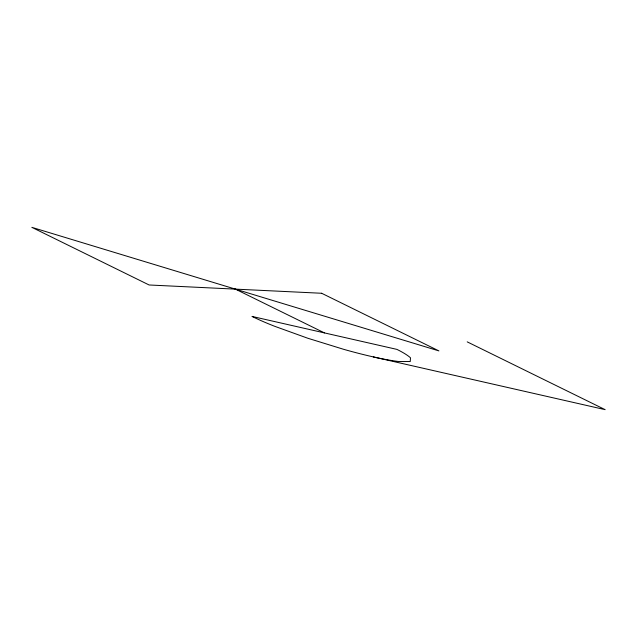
<?xml version="1.0" encoding="UTF-8"?>
<svg xmlns="http://www.w3.org/2000/svg" width="637" height="637" viewBox="0 0 637 637"><rect width="100%" height="100%" fill="white"/><g stroke="black" fill="none" stroke-linecap="round" stroke-linejoin="round"><path stroke-width="0.96" d="M373.306 356.919A68.446 12.589 15.5 0 0 398.834 361.537L410.228 361.537L410.491 357.819A68.446 12.589 15.5 0 0 396.907 349.387L252.005 316.422A107.199 19.715 15.5 0 0 274.698 326.295L307.767 338.231L343.574 349.291A107.199 19.715 15.5 0 0 373.306 356.919L605.15 409.655L467.216 341.862M235.379 289.118L324.456 332.904M321.653 293.267L149.098 284.978L31.85 227.345L438.901 350.899L321.653 293.267"/></g></svg>
